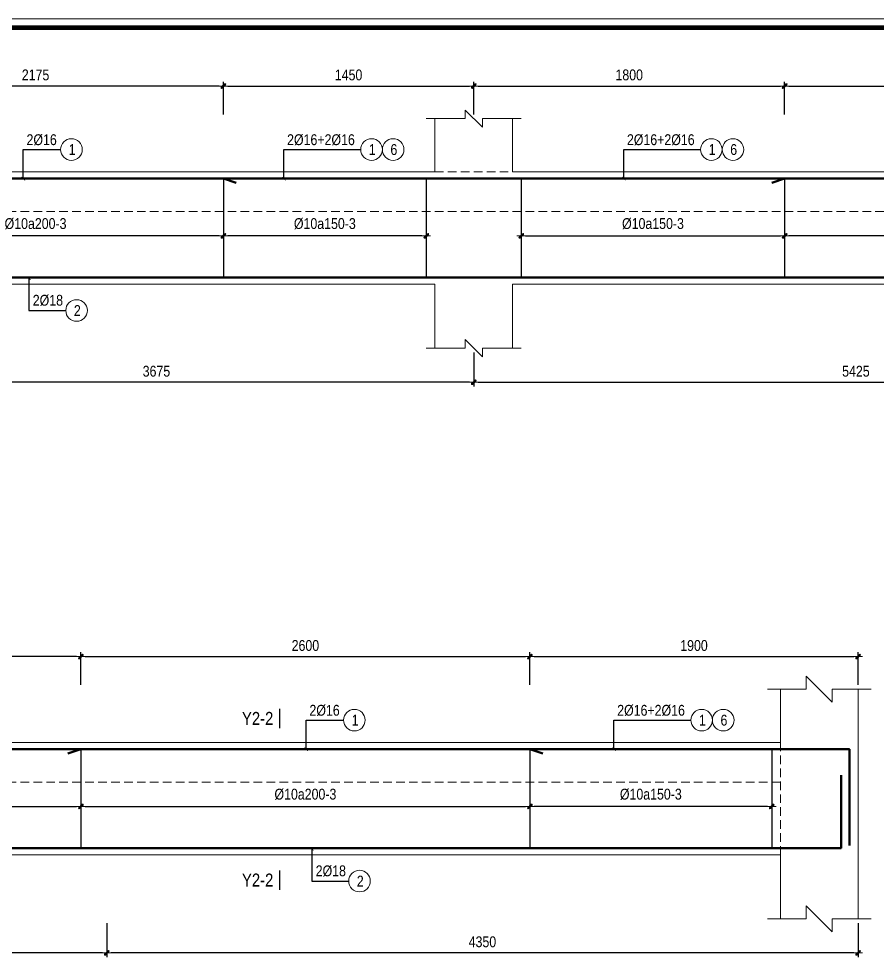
# Model space of a CAD drawing. Header units: millimetres. Extents: x 397144 to 8960116, y 345581 to 674207.
# Drawn here: x 5049979 to 5054950, y 658079 to 663512 of the extents above; entities that cross this region are included whole.
import ezdxf
from ezdxf.enums import TextEntityAlignment as Align

# ---------------------------------------------------------------- set-up
doc = ezdxf.new("R2010")
doc.units = ezdxf.units.MM
doc.header["$PDSIZE"] = -10
doc.linetypes.add('HIDDEN', pattern=[0.375, 0.25, -0.125])
doc.layers.get('0').update_dxf_attribs({"linetype": 'CONTINUOUS'})
doc.layers.get('Defpoints').update_dxf_attribs({"color": 12, "linetype": 'CONTINUOUS'})
for name, color, linetype, lineweight in [('CDAI', 8, 'CONTINUOUS', 30), ('CTHEP', 2, 'CONTINUOUS', 50), ('DBAO', 3, 'CONTINUOUS', 20), ('DGIONG', 4, 'CONTINUOUS', 13), ('KTH', 150, 'CONTINUOUS', 5), ('Net khuat', 8, 'HIDDEN', 13), ('STICK', 1, 'CONTINUOUS', 9), ('TEXT', 7, 'CONTINUOUS', 15)]:
    doc.layers.add(name, color=color, linetype=linetype, lineweight=lineweight)
doc.styles.add('Star-HelCon', font='VHELVCN_0.TTF')
doc.styles.add('TTP-HelCon', font='VHELVCN_0.TTF')
doc.styles.add('VNI-HELVE-CONDENSE', font='VHELVCN_0.TTF')
doc.dimstyles.new('kc-25', dxfattribs={"dimtxt": 62.5, "dimasz": 20, "dimexe": 20, "dimexo": 50, "dimgap": 25, "dimtad": 3, "dimdec": 0, "dimzin": 0, "dimdsep": 46, "dimtxsty": 'VNI-HELVE-CONDENSE', "dimblk": 'DIM', "dimcen": 2.5, "dimclrd": 256, "dimclre": 154, "dimclrt": 7, "dimaunit": 1, "dimadec": 0, "dimazin": 0, "dimtfac": 1, "dimtdec": 0, "dimtix": 1, "dimtmove": 0, "dimatfit": 3, "dimldrblk": 'DOT', "dimfxl": 1, "dimtolj": 1, "dimtzin": 0, "dimarcsym": 0})
doc.dimstyles.new('TTP-25', dxfattribs={"dimscale": 25, "dimtxt": 2.5, "dimasz": 1, "dimexe": 1, "dimexo": 1, "dimgap": 0.09, "dimtad": 0, "dimdec": 4, "dimrnd": 5, "dimzin": 9, "dimdsep": 46, "dimtxsty": 'TTP-HelCon', "dimblk": 'Stick1', "dimcen": 0.09, "dimdle": 1.5, "dimclrd": 256, "dimclre": 256, "dimclrt": 7, "dimadec": 0, "dimazin": 0, "dimtfac": 1, "dimtdec": 4, "dimtmove": 0, "dimatfit": 3, "dimldrblk": '_ArchTick1', "dimfxl": 1, "dimtvp": 1, "dimtolj": 1, "dimtzin": 0, "dimarcsym": 0})

# ---------------------------------------------------------------- blocks, each defined once
blk = doc.blocks.new('Stick1')
at = {"layer": 'STICK'}
h = blk.add_hatch(color=256, dxfattribs=at)
edge = h.paths.add_edge_path()
edge.add_line((0.3, 0.5), (-0.5, -0.3))
edge.add_arc((-0.4, -0.4), 0.141, 135, 315)
edge.add_line((-0.3, -0.5), (0.5, 0.3))
edge.add_arc((0.4, 0.4), 0.141, 315, 495)
blk.add_line((1, 0), (-1, 0), dxfattribs=at)
blk.add_lwpolyline([(0.3, 0.5), (-0.5, -0.3, 1), (-0.3, -0.5), (0.5, 0.3, 1), (0.3, 0.5, 1)], format="xyb", dxfattribs=at)
blk = doc.blocks.new('*D98')
at = {"layer": 'Defpoints', "color": 0, "transparency": 16777216}
for p in [(5052614, 661605.7), (5057039, 661605.7), (5057039, 661407.7)]:
    blk.add_point(p, dxfattribs=at)
at = {"layer": 'KTH', "lineweight": -2, "transparency": 16777216}
for p, q in [((5052614, 661580.7), (5052614, 661382.7)), ((5057039, 661580.7), (5057039, 661382.7)), ((5052639, 661407.7), (5057014, 661407.7))]:
    blk.add_line(p, q, dxfattribs=at)
at = {"layer": 'KTH', "lineweight": -2, "transparency": 16777216, "xscale": 25, "yscale": 25, "zscale": 25, "rotation": 180}
blk.add_blockref('Stick1', (5052614, 661407.7), dxfattribs=at)
at = {"layer": 'KTH', "lineweight": -2, "transparency": 16777216, "xscale": 25, "yscale": 25, "zscale": 25}
blk.add_blockref('Stick1', (5057039, 661407.7), dxfattribs=at)
at = {"layer": 'KTH', "color": 7, "transparency": 16777216, "insert": (5054826.5, 661471.5), "char_height": 62.5, "attachment_point": 5, "style": 'TTP-HelCon'}
blk.add_mtext('\\A1;{\\C1;5425}', dxfattribs=at)
blk = doc.blocks.new('_ArchTick1')
at = {"color": 0, "const_width": 3.81}
blk.add_lwpolyline([(-12.7, -12.7), (12.7, 12.7)], dxfattribs=at)
blk = doc.blocks.new('*D100')
at = {"layer": 'Defpoints', "color": 0, "transparency": 16777216}
for p in [(5052614, 663123), (5051164, 662934), (5052614, 662934)]:
    blk.add_point(p, dxfattribs=at)
at = {"layer": 'KTH', "lineweight": -2, "transparency": 16777216}
for p, q in [((5051164, 662959), (5051164, 663148)), ((5052614, 662959), (5052614, 663148)), ((5051189, 663123), (5052589, 663123))]:
    blk.add_line(p, q, dxfattribs=at)
at = {"layer": 'KTH', "lineweight": -2, "transparency": 16777216, "xscale": 25, "yscale": 25, "zscale": 25, "rotation": 180}
blk.add_blockref('Stick1', (5051164, 663123), dxfattribs=at)
at = {"layer": 'KTH', "lineweight": -2, "transparency": 16777216, "xscale": 25, "yscale": 25, "zscale": 25}
blk.add_blockref('Stick1', (5052614, 663123), dxfattribs=at)
at = {"layer": 'KTH', "color": 7, "transparency": 16777216, "insert": (5051889, 663186.9), "char_height": 62.5, "attachment_point": 5, "style": 'TTP-HelCon'}
blk.add_mtext('\\A1;1450', dxfattribs=at)
blk = doc.blocks.new('*D101')
at = {"layer": 'Defpoints', "color": 0, "transparency": 16777216}
for p in [(5054414, 663123), (5052614, 662934), (5054414, 662934)]:
    blk.add_point(p, dxfattribs=at)
at = {"layer": 'KTH', "lineweight": -2, "transparency": 16777216}
for p, q in [((5052614, 662959), (5052614, 663148)), ((5054414, 662959), (5054414, 663148)), ((5052639, 663123), (5054389, 663123))]:
    blk.add_line(p, q, dxfattribs=at)
at = {"layer": 'KTH', "lineweight": -2, "transparency": 16777216, "xscale": 25, "yscale": 25, "zscale": 25, "rotation": 180}
blk.add_blockref('Stick1', (5052614, 663123), dxfattribs=at)
at = {"layer": 'KTH', "lineweight": -2, "transparency": 16777216, "xscale": 25, "yscale": 25, "zscale": 25}
blk.add_blockref('Stick1', (5054414, 663123), dxfattribs=at)
at = {"layer": 'KTH', "color": 7, "transparency": 16777216, "insert": (5053514, 663186.9), "char_height": 62.5, "attachment_point": 5, "style": 'TTP-HelCon'}
blk.add_mtext('\\A1;1800', dxfattribs=at)
blk = doc.blocks.new('*D102')
at = {"layer": 'Defpoints', "color": 0, "transparency": 16777216}
for p in [(5051164, 662395.7), (5052339, 662395.7), (5051164, 662255.6)]:
    blk.add_point(p, dxfattribs=at)
at = {"layer": 'KTH', "lineweight": -2, "transparency": 16777216}
for p, q in [((5051164, 662370.7), (5051164, 662230.6)), ((5052339, 662370.7), (5052339, 662230.6)), ((5052314, 662255.6), (5051189, 662255.6))]:
    blk.add_line(p, q, dxfattribs=at)
at = {"layer": 'KTH', "lineweight": -2, "transparency": 16777216, "xscale": 25, "yscale": 25, "zscale": 25, "rotation": 180}
blk.add_blockref('Stick1', (5051164, 662255.6), dxfattribs=at)
at = {"layer": 'KTH', "lineweight": -2, "transparency": 16777216, "xscale": 25, "yscale": 25, "zscale": 25}
blk.add_blockref('Stick1', (5052339, 662255.6), dxfattribs=at)
at = {"layer": 'KTH', "color": 7, "transparency": 16777216, "insert": (5051751.5, 662325.6), "char_height": 62.5, "attachment_point": 5, "style": 'TTP-HelCon'}
blk.add_mtext('\\A1;Þ10a150-3', dxfattribs=at)
blk = doc.blocks.new('*D104')
at = {"layer": 'Defpoints', "color": 0, "transparency": 16777216}
for p in [(5052889, 662395.7), (5054414, 662395.7), (5054414, 662255.6)]:
    blk.add_point(p, dxfattribs=at)
at = {"layer": 'KTH', "lineweight": -2, "transparency": 16777216}
for p, q in [((5052889, 662370.7), (5052889, 662230.6)), ((5054414, 662370.7), (5054414, 662230.6)), ((5052914, 662255.6), (5054389, 662255.6))]:
    blk.add_line(p, q, dxfattribs=at)
at = {"layer": 'KTH', "lineweight": -2, "transparency": 16777216, "xscale": 25, "yscale": 25, "zscale": 25, "rotation": 180}
blk.add_blockref('Stick1', (5052889, 662255.6), dxfattribs=at)
at = {"layer": 'KTH', "lineweight": -2, "transparency": 16777216, "xscale": 25, "yscale": 25, "zscale": 25}
blk.add_blockref('Stick1', (5054414, 662255.6), dxfattribs=at)
at = {"layer": 'KTH', "color": 7, "transparency": 16777216, "insert": (5053651.5, 662325.6), "char_height": 62.5, "attachment_point": 5, "style": 'TTP-HelCon'}
blk.add_mtext('\\A1;Þ10a150-3', dxfattribs=at)
blk = doc.blocks.new('DIM')
h = blk.add_hatch(color=1)
h.paths.add_polyline_path([(0.49, 0.29, 1), (0.29, 0.49), (-0.19, 0), (0.19, 0)])
h.paths.add_polyline_path([(0.19, 0), (-0.19, 0), (-0.49, -0.29, 1), (-0.29, -0.49)])
at = {"color": 9}
for p, q in [((-0.19, 0), (-1.5, 0)), ((0.19, 0), (1.5, 0))]:
    blk.add_line(p, q, dxfattribs=at)
at = {"color": 1}
for p, q in [((-0.49, -0.29), (0.29, 0.49)), ((-0.29, -0.49), (0.49, 0.29)), ((-0.19, 0), (0.19, 0))]:
    blk.add_line(p, q, dxfattribs=at)
blk.add_arc((-0.39, -0.39), 0.138, 135, 315, dxfattribs=at)
blk = doc.blocks.new('*D106')
at = {"layer": 'Defpoints', "color": 0, "transparency": 16777216}
for p in [(5056339, 663123), (5054414, 662934), (5056339, 662934)]:
    blk.add_point(p, dxfattribs=at)
at = {"layer": 'KTH', "lineweight": -2, "transparency": 16777216}
for p, q in [((5054414, 662959), (5054414, 663148)), ((5056339, 662959), (5056339, 663148)), ((5054439, 663123), (5056314, 663123))]:
    blk.add_line(p, q, dxfattribs=at)
at = {"layer": 'KTH', "lineweight": -2, "transparency": 16777216, "xscale": 25, "yscale": 25, "zscale": 25, "rotation": 180}
blk.add_blockref('Stick1', (5054414, 663123), dxfattribs=at)
at = {"layer": 'KTH', "lineweight": -2, "transparency": 16777216, "xscale": 25, "yscale": 25, "zscale": 25}
blk.add_blockref('Stick1', (5056339, 663123), dxfattribs=at)
at = {"layer": 'KTH', "color": 7, "transparency": 16777216, "insert": (5055376.5, 663186.9), "char_height": 62.5, "attachment_point": 5, "style": 'TTP-HelCon'}
blk.add_mtext('\\A1;{\\C1;2925}', dxfattribs=at)
blk = doc.blocks.new('*D107')
at = {"layer": 'Defpoints', "color": 0, "transparency": 16777216}
for p in [(5054414, 662395.7), (5056339, 662395.7), (5054414, 662255.6)]:
    blk.add_point(p, dxfattribs=at)
at = {"layer": 'KTH', "lineweight": -2, "transparency": 16777216}
for p, q in [((5054414, 662370.7), (5054414, 662230.6)), ((5056339, 662370.7), (5056339, 662230.6)), ((5056314, 662255.6), (5054439, 662255.6))]:
    blk.add_line(p, q, dxfattribs=at)
at = {"layer": 'KTH', "lineweight": -2, "transparency": 16777216, "xscale": 25, "yscale": 25, "zscale": 25, "rotation": 180}
blk.add_blockref('Stick1', (5054414, 662255.6), dxfattribs=at)
at = {"layer": 'KTH', "lineweight": -2, "transparency": 16777216, "xscale": 25, "yscale": 25, "zscale": 25}
blk.add_blockref('Stick1', (5056339, 662255.6), dxfattribs=at)
at = {"layer": 'KTH', "color": 7, "transparency": 16777216, "insert": (5055376.5, 662325.6), "char_height": 62.5, "attachment_point": 5, "style": 'TTP-HelCon'}
blk.add_mtext('\\A1;Þ10a200-3', dxfattribs=at)
blk = doc.blocks.new('*D113')
at = {"layer": 'Defpoints', "color": 0, "transparency": 16777216}
for p in [(5048989, 662395.7), (5051164, 662395.7), (5048989, 662255.6)]:
    blk.add_point(p, dxfattribs=at)
at = {"layer": 'KTH', "lineweight": -2, "transparency": 16777216}
for p, q in [((5048989, 662370.7), (5048989, 662230.6)), ((5051164, 662370.7), (5051164, 662230.6)), ((5051139, 662255.6), (5049014, 662255.6))]:
    blk.add_line(p, q, dxfattribs=at)
at = {"layer": 'KTH', "lineweight": -2, "transparency": 16777216, "xscale": 25, "yscale": 25, "zscale": 25, "rotation": 180}
blk.add_blockref('Stick1', (5048989, 662255.6), dxfattribs=at)
at = {"layer": 'KTH', "lineweight": -2, "transparency": 16777216, "xscale": 25, "yscale": 25, "zscale": 25}
blk.add_blockref('Stick1', (5051164, 662255.6), dxfattribs=at)
at = {"layer": 'KTH', "color": 7, "transparency": 16777216, "insert": (5050076.5, 662325.6), "char_height": 62.5, "attachment_point": 5, "style": 'TTP-HelCon'}
blk.add_mtext('\\A1;Þ10a200-3', dxfattribs=at)
blk = doc.blocks.new('*D114')
at = {"layer": 'Defpoints', "color": 0, "transparency": 16777216}
for p in [(5048989, 663123), (5048989, 662934), (5051164, 662934)]:
    blk.add_point(p, dxfattribs=at)
at = {"layer": 'KTH', "lineweight": -2, "transparency": 16777216}
for p, q in [((5048989, 662959), (5048989, 663148)), ((5051164, 662959), (5051164, 663148)), ((5051139, 663123), (5049014, 663123))]:
    blk.add_line(p, q, dxfattribs=at)
at = {"layer": 'KTH', "lineweight": -2, "transparency": 16777216, "xscale": 25, "yscale": 25, "zscale": 25, "rotation": 180}
blk.add_blockref('Stick1', (5048989, 663123), dxfattribs=at)
at = {"layer": 'KTH', "lineweight": -2, "transparency": 16777216, "xscale": 25, "yscale": 25, "zscale": 25}
blk.add_blockref('Stick1', (5051164, 663123), dxfattribs=at)
at = {"layer": 'KTH', "color": 7, "transparency": 16777216, "insert": (5050076.5, 663186.9), "char_height": 62.5, "attachment_point": 5, "style": 'TTP-HelCon'}
blk.add_mtext('\\A1;2175', dxfattribs=at)
blk = doc.blocks.new('*D116')
at = {"layer": 'Defpoints', "color": 0, "transparency": 16777216}
for p in [(5048939, 661605.7), (5052614, 661605.7), (5048939, 661407.7)]:
    blk.add_point(p, dxfattribs=at)
at = {"layer": 'KTH', "lineweight": -2, "transparency": 16777216}
for p, q in [((5048939, 661580.7), (5048939, 661382.7)), ((5052614, 661580.7), (5052614, 661382.7)), ((5052589, 661407.7), (5048964, 661407.7))]:
    blk.add_line(p, q, dxfattribs=at)
at = {"layer": 'KTH', "lineweight": -2, "transparency": 16777216, "xscale": 25, "yscale": 25, "zscale": 25, "rotation": 180}
blk.add_blockref('Stick1', (5048939, 661407.7), dxfattribs=at)
at = {"layer": 'KTH', "lineweight": -2, "transparency": 16777216, "xscale": 25, "yscale": 25, "zscale": 25}
blk.add_blockref('Stick1', (5052614, 661407.7), dxfattribs=at)
at = {"layer": 'KTH', "color": 7, "transparency": 16777216, "insert": (5050776.5, 661471.5), "char_height": 62.5, "attachment_point": 5, "style": 'TTP-HelCon'}
blk.add_mtext('\\A1;3675', dxfattribs=at)
blk = doc.blocks.new('*D132')
at = {"layer": 'Defpoints', "color": 0, "transparency": 16777216}
for p in [(5048439, 659819.7), (5048439, 659630.7), (5050339, 659630.7)]:
    blk.add_point(p, dxfattribs=at)
at = {"layer": 'KTH', "lineweight": -2, "transparency": 16777216}
for p, q in [((5048439, 659655.7), (5048439, 659844.7)), ((5050339, 659655.7), (5050339, 659844.7)), ((5050314, 659819.7), (5048464, 659819.7))]:
    blk.add_line(p, q, dxfattribs=at)
at = {"layer": 'KTH', "lineweight": -2, "transparency": 16777216, "xscale": 25, "yscale": 25, "zscale": 25, "rotation": 180}
blk.add_blockref('Stick1', (5048439, 659819.7), dxfattribs=at)
at = {"layer": 'KTH', "lineweight": -2, "transparency": 16777216, "xscale": 25, "yscale": 25, "zscale": 25}
blk.add_blockref('Stick1', (5050339, 659819.7), dxfattribs=at)
at = {"layer": 'KTH', "color": 7, "transparency": 16777216, "insert": (5049389, 659883.6), "char_height": 62.5, "attachment_point": 5, "style": 'TTP-HelCon'}
blk.add_mtext('\\A1;1900', dxfattribs=at)
blk = doc.blocks.new('*D133')
at = {"layer": 'Defpoints', "color": 0, "transparency": 16777216}
for p in [(5052939, 659819.7), (5050339, 659630.7), (5052939, 659630.7)]:
    blk.add_point(p, dxfattribs=at)
at = {"layer": 'KTH', "lineweight": -2, "transparency": 16777216}
for p, q in [((5050339, 659655.7), (5050339, 659844.7)), ((5052939, 659655.7), (5052939, 659844.7)), ((5050364, 659819.7), (5052914, 659819.7))]:
    blk.add_line(p, q, dxfattribs=at)
at = {"layer": 'KTH', "lineweight": -2, "transparency": 16777216, "xscale": 25, "yscale": 25, "zscale": 25, "rotation": 180}
blk.add_blockref('Stick1', (5050339, 659819.7), dxfattribs=at)
at = {"layer": 'KTH', "lineweight": -2, "transparency": 16777216, "xscale": 25, "yscale": 25, "zscale": 25}
blk.add_blockref('Stick1', (5052939, 659819.7), dxfattribs=at)
at = {"layer": 'KTH', "color": 7, "transparency": 16777216, "insert": (5051639, 659883.6), "char_height": 62.5, "attachment_point": 5, "style": 'TTP-HelCon'}
blk.add_mtext('\\A1;2600', dxfattribs=at)
blk = doc.blocks.new('*D134')
at = {"layer": 'Defpoints', "color": 0, "transparency": 16777216}
for p in [(5054839, 659819.7), (5052939, 659630.7), (5054839, 659630.7)]:
    blk.add_point(p, dxfattribs=at)
at = {"layer": 'KTH', "lineweight": -2, "transparency": 16777216}
for p, q in [((5052939, 659655.7), (5052939, 659844.7)), ((5054839, 659655.7), (5054839, 659844.7)), ((5052964, 659819.7), (5054814, 659819.7))]:
    blk.add_line(p, q, dxfattribs=at)
at = {"layer": 'KTH', "lineweight": -2, "transparency": 16777216, "xscale": 25, "yscale": 25, "zscale": 25, "rotation": 180}
blk.add_blockref('Stick1', (5052939, 659819.7), dxfattribs=at)
at = {"layer": 'KTH', "lineweight": -2, "transparency": 16777216, "xscale": 25, "yscale": 25, "zscale": 25}
blk.add_blockref('Stick1', (5054839, 659819.7), dxfattribs=at)
at = {"layer": 'KTH', "color": 7, "transparency": 16777216, "insert": (5053889, 659883.6), "char_height": 62.5, "attachment_point": 5, "style": 'TTP-HelCon'}
blk.add_mtext('\\A1;1900', dxfattribs=at)
blk = doc.blocks.new('*D135')
at = {"layer": 'Defpoints', "color": 0, "transparency": 16777216}
for p in [(5048439, 658302.3), (5050489, 658222.4), (5048439, 658104.4)]:
    blk.add_point(p, dxfattribs=at)
at = {"layer": 'KTH', "lineweight": -2, "transparency": 16777216}
for p, q in [((5048439, 658277.3), (5048439, 658079.4)), ((5050489, 658197.4), (5050489, 658079.4)), ((5050464, 658104.4), (5048464, 658104.4))]:
    blk.add_line(p, q, dxfattribs=at)
at = {"layer": 'KTH', "lineweight": -2, "transparency": 16777216, "xscale": 25, "yscale": 25, "zscale": 25, "rotation": 180}
blk.add_blockref('Stick1', (5048439, 658104.4), dxfattribs=at)
at = {"layer": 'KTH', "lineweight": -2, "transparency": 16777216, "xscale": 25, "yscale": 25, "zscale": 25}
blk.add_blockref('Stick1', (5050489, 658104.4), dxfattribs=at)
at = {"layer": 'KTH', "color": 7, "transparency": 16777216, "insert": (5049464, 658168.2), "char_height": 62.5, "attachment_point": 5, "style": 'TTP-HelCon'}
blk.add_mtext('\\A1;2050', dxfattribs=at)
blk = doc.blocks.new('*D136')
at = {"layer": 'Defpoints', "color": 0, "transparency": 16777216}
for p in [(5050489, 658302.3), (5054839, 658302.3), (5050489, 658104.4)]:
    blk.add_point(p, dxfattribs=at)
at = {"layer": 'KTH', "lineweight": -2, "transparency": 16777216}
for p, q in [((5050489, 658277.3), (5050489, 658079.4)), ((5054839, 658277.3), (5054839, 658079.4)), ((5054814, 658104.4), (5050514, 658104.4))]:
    blk.add_line(p, q, dxfattribs=at)
at = {"layer": 'KTH', "lineweight": -2, "transparency": 16777216, "xscale": 25, "yscale": 25, "zscale": 25, "rotation": 180}
blk.add_blockref('Stick1', (5050489, 658104.4), dxfattribs=at)
at = {"layer": 'KTH', "lineweight": -2, "transparency": 16777216, "xscale": 25, "yscale": 25, "zscale": 25}
blk.add_blockref('Stick1', (5054839, 658104.4), dxfattribs=at)
at = {"layer": 'KTH', "color": 7, "transparency": 16777216, "insert": (5052664, 658168.2), "char_height": 62.5, "attachment_point": 5, "style": 'TTP-HelCon'}
blk.add_mtext('\\A1;4350', dxfattribs=at)
blk = doc.blocks.new('*D138')
at = {"layer": 'Defpoints', "color": 0, "transparency": 16777216}
for p in [(5052939, 659092.3), (5054339, 659092.3), (5052939, 658952.3)]:
    blk.add_point(p, dxfattribs=at)
at = {"layer": 'KTH', "lineweight": -2, "transparency": 16777216}
for p, q in [((5052939, 659067.3), (5052939, 658927.3)), ((5054339, 659067.3), (5054339, 658927.3)), ((5054314, 658952.3), (5052964, 658952.3))]:
    blk.add_line(p, q, dxfattribs=at)
at = {"layer": 'KTH', "lineweight": -2, "transparency": 16777216, "xscale": 25, "yscale": 25, "zscale": 25, "rotation": 180}
blk.add_blockref('Stick1', (5052939, 658952.3), dxfattribs=at)
at = {"layer": 'KTH', "lineweight": -2, "transparency": 16777216, "xscale": 25, "yscale": 25, "zscale": 25}
blk.add_blockref('Stick1', (5054339, 658952.3), dxfattribs=at)
at = {"layer": 'KTH', "color": 7, "transparency": 16777216, "insert": (5053639, 659022.2), "char_height": 62.5, "attachment_point": 5, "style": 'TTP-HelCon'}
blk.add_mtext('\\A1;Þ10a150-3', dxfattribs=at)
blk = doc.blocks.new('*D139')
at = {"layer": 'Defpoints', "color": 0, "transparency": 16777216}
for p in [(5050339, 659092.3), (5052939, 659092.3), (5052939, 658952.3)]:
    blk.add_point(p, dxfattribs=at)
at = {"layer": 'KTH', "lineweight": -2, "transparency": 16777216}
for p, q in [((5050339, 659067.3), (5050339, 658927.3)), ((5052939, 659067.3), (5052939, 658927.3)), ((5050364, 658952.3), (5052914, 658952.3))]:
    blk.add_line(p, q, dxfattribs=at)
at = {"layer": 'KTH', "lineweight": -2, "transparency": 16777216, "xscale": 25, "yscale": 25, "zscale": 25, "rotation": 180}
blk.add_blockref('Stick1', (5050339, 658952.3), dxfattribs=at)
at = {"layer": 'KTH', "lineweight": -2, "transparency": 16777216, "xscale": 25, "yscale": 25, "zscale": 25}
blk.add_blockref('Stick1', (5052939, 658952.3), dxfattribs=at)
at = {"layer": 'KTH', "color": 7, "transparency": 16777216, "insert": (5051639, 659022.2), "char_height": 62.5, "attachment_point": 5, "style": 'TTP-HelCon'}
blk.add_mtext('\\A1;Þ10a200-3', dxfattribs=at)
blk = doc.blocks.new('*D140')
at = {"layer": 'Defpoints', "color": 0, "transparency": 16777216}
for p in [(5048714, 659092.3), (5050339, 659092.3), (5050339, 658952.3)]:
    blk.add_point(p, dxfattribs=at)
at = {"layer": 'KTH', "lineweight": -2, "transparency": 16777216}
for p, q in [((5048714, 659067.3), (5048714, 658927.3)), ((5050339, 659067.3), (5050339, 658927.3)), ((5048739, 658952.3), (5050314, 658952.3))]:
    blk.add_line(p, q, dxfattribs=at)
at = {"layer": 'KTH', "lineweight": -2, "transparency": 16777216, "xscale": 25, "yscale": 25, "zscale": 25, "rotation": 180}
blk.add_blockref('Stick1', (5048714, 658952.3), dxfattribs=at)
at = {"layer": 'KTH', "lineweight": -2, "transparency": 16777216, "xscale": 25, "yscale": 25, "zscale": 25}
blk.add_blockref('Stick1', (5050339, 658952.3), dxfattribs=at)
at = {"layer": 'KTH', "color": 7, "transparency": 16777216, "insert": (5049526.5, 659022.2), "char_height": 62.5, "attachment_point": 5, "style": 'TTP-HelCon'}
blk.add_mtext('\\A1;Þ10a150-3', dxfattribs=at)
blk = doc.blocks.new('MC')
at = {"layer": 'CTHEP', "const_width": 10}
blk.add_lwpolyline([(0, 150), (0, 0)], dxfattribs=at)
at = {"layer": 'TEXT', "style": 'TTP-HelCon'}
blk.add_attdef('A', text='', height=100, dxfattribs=at).set_placement((-50, 25.5), align=Align.RIGHT)
blk = doc.blocks.new('CHG_XX_Khung ten')
blk.add_lwpolyline([(15, 579), (826, 579), (826, 15), (15, 15)], close=True)
at = {"color": 4, "linetype": 'Continuous', "const_width": 1}
blk.add_lwpolyline([(17, 577), (824, 577), (824, 17), (17, 17)], close=True, dxfattribs=at)

msp = doc.modelspace()

# ---------------------------------------------------------------- linework, layer by layer
at = {"layer": 'CDAI', "ltscale": 52.5}
for p, q in [((5051163.9612, 662586.65266), (5051163.9612, 662014.65266)), ((5052338.9612, 662586.65266), (5052338.9612, 662014.65266)), ((5052888.9612, 662586.65266), (5052888.9612, 662014.65266)), ((5054413.9612, 662586.65266), (5054413.9612, 662014.65266)), ((5050338.96156, 659287.33463), (5050338.96156, 658707.33463)), ((5052938.96156, 659287.33463), (5052938.96156, 658707.33463)), ((5054338.96156, 659287.33463), (5054338.96156, 658707.33463))]:
    msp.add_line(p, q, dxfattribs=at)
at = {"layer": 'CDAI', "ltscale": 0.8}
msp.add_lwpolyline([(5041305.03865, 663460.45642), (5058674.64408, 663460.45642), (5058674.64408, 648942.57726), (5041305.03865, 648942.57726)], close=True, dxfattribs=at)
at = {"layer": 'CTHEP'}
for p, q in [((5051238.9612, 662561.65266), (5051163.9612, 662586.65266)), ((5054338.9612, 662561.65266), (5054413.9612, 662586.65266)), ((5050263.96156, 659258.33463), (5050338.96156, 659283.33463)), ((5053013.96156, 659258.33463), (5052938.96156, 659283.33463))]:
    msp.add_line(p, q, dxfattribs=at)
for points in [[(5058308.9612, 662586.65266), (5042068.9612, 662586.65266)], [(5042149.85243, 662374.43561), (5042149.85243, 662014.65266), (5058274.61953, 662014.65266), (5058274.61953, 662368.9813)], [(5042122.31418, 659095.16437), (5042122.31418, 658711.33463), (5054740.98388, 658711.33463), (5054740.98388, 659133.40568)]]:
    msp.add_lwpolyline(points, dxfattribs=at)
msp.add_lwpolyline([(5054788.96156, 658726.53537), (5054788.96156, 658726.53537), (5054788.96156, 659283.33463), (5042103.9612, 659283.33463, 0.414213562), (5042083.9612, 659263.33463), (5042083.9612, 658728.67737), (5042083.9612, 658728.67737)], format="xyb", dxfattribs=at)
at = {"layer": 'DBAO'}
for points in [[(5052388.9612, 662934.047), (5052388.9612, 662625.65266)], [(5052838.9612, 662934.047), (5052838.9612, 662625.65266)], [(5047788.9612, 662625.65266), (5052388.9612, 662625.65266)], [(5052838.9612, 662625.65266), (5057888.9612, 662625.65266)], [(5047788.9612, 661975.65266), (5052388.9612, 661975.65266)], [(5052388.9612, 661605.65266), (5052388.9612, 661975.65266)], [(5052838.9612, 661975.65266), (5057888.9612, 661975.65266)], [(5052838.9612, 661605.65266), (5052838.9612, 661975.65266)], [(5048663.96156, 659322.33463), (5054388.96156, 659322.33463), (5054388.96156, 659630.72897)], [(5054838.96156, 659630.72897), (5054838.96156, 659322.33463), (5054838.96156, 659322.33463), (5054838.96156, 658672.33463), (5054838.96156, 658672.33463), (5054838.96156, 658302.33463)], [(5048663.96156, 658672.33463), (5054388.96156, 658672.33463), (5054388.96156, 658302.33463)]]:
    msp.add_lwpolyline(points, dxfattribs=at)
at = {"layer": 'DGIONG'}
for points in [[(5052338.9612, 662934.047), (5052563.9612, 662934.047), (5052563.9612, 662984.047), (5052663.9612, 662884.047), (5052663.9612, 662934.047), (5052888.9612, 662934.047)], [(5052338.9612, 661605.65266), (5052563.9612, 661605.65266), (5052563.9612, 661655.65266), (5052663.9612, 661555.65266), (5052663.9612, 661605.65266), (5052888.9612, 661605.65266)], [(5054313.96156, 659630.72897), (5054538.96156, 659630.72897), (5054538.96156, 659705.72897), (5054688.96156, 659555.72897), (5054688.96156, 659630.72897), (5054913.96156, 659630.72897)], [(5054313.96156, 658302.33463), (5054538.96156, 658302.33463), (5054538.96156, 658377.33463), (5054688.96156, 658227.33463), (5054688.96156, 658302.33463), (5054913.96156, 658302.33463)]]:
    msp.add_lwpolyline(points, dxfattribs=at)
for centre in [(5050284.32199, 662755.16177), (5052022.01684, 662755.16177), (5052147.01684, 662755.16177), (5053989.6214, 662755.16177), (5054114.6214, 662755.16177), (5050314.18309, 661823.6084), (5051922.58639, 659451.84374), (5053933.27546, 659451.84374), (5054058.27546, 659451.84374), (5051952.44749, 658520.29037)]:
    msp.add_circle(centre, 62.5, dxfattribs=at)
at = {"layer": 'Net khuat', "ltscale": 200}
for p, q in [((5052388.9612, 662625.65266), (5052838.9612, 662625.65266)), ((5054388.96156, 659322.33463), (5054388.96156, 658672.33463)), ((5042488.9612, 659092.33463), (5054388.96156, 659092.33463))]:
    msp.add_line(p, q, dxfattribs=at)
msp.add_lwpolyline([(5042038.9612, 661975.65266), (5042038.9612, 661975.65266), (5042338.9612, 661975.65266), (5042338.9612, 662395.65266), (5058038.96121, 662395.65266), (5058038.96121, 661975.65266), (5058038.96121, 661975.65266), (5058338.96121, 661975.65266)], dxfattribs=at)

# ---------------------------------------------------------------- block references
at = {"xscale": 0.75, "yscale": 0.75, "zscale": 0.75}
for p in [(5051490.6387, 659405.22897), (5051490.6387, 658469.4494)]:
    msp.add_blockref('MC', p, dxfattribs=at).add_auto_attribs({'A': 'Y2-2'})

# ---------------------------------------------------------------- texts
at = {"layer": 'TEXT', "style": 'TTP-HelCon'}
for s, p in [('2Þ16', (5050024.19811, 662781.01472)), ('2Þ16+2Þ16', (5051533.01481, 662781.01472)), ('2Þ16+2Þ16', (5053500.61938, 662781.01472)), ('2Þ18', (5050060.37522, 661851.50546)), ('2Þ16', (5051662.4625, 659477.69669)), ('2Þ16+2Þ16', (5053444.27344, 659477.69669)), ('2Þ18', (5051698.63962, 658548.18743))]:
    msp.add_text(s, height=62.5, dxfattribs=at).set_placement(p)
at = {"layer": 'TEXT', "style": 'Star-HelCon'}
for s, p in [('1', (5050288.48866, 662755.16177)), ('1', (5052026.1835, 662755.16177)), ('6', (5052151.1835, 662755.16177)), ('1', (5053993.78807, 662755.16177)), ('6', (5054118.78807, 662755.16177)), ('2', (5050318.34975, 661823.6084)), ('1', (5051926.75306, 659451.84374)), ('1', (5053937.44213, 659451.84374)), ('6', (5054062.44213, 659451.84374)), ('2', (5051956.61415, 658520.29037))]:
    msp.add_text(s, height=62.5, dxfattribs=at).set_placement(p, align=Align.MIDDLE)

# ---------------------------------------------------------------- dimensions: what is measured, and where the dimension line sits
at = {"layer": 'KTH'}
for base, p1, p2, picture, middle in [((5048988.9612, 663123.047), (5051163.9612, 662934.047), (5048988.9612, 662934.047), '*D114', (5050076.4612, 663186.88034)), ((5048938.9612, 661407.67479), (5052613.9612, 661605.65266), (5048938.9612, 661605.65266), '*D116', (5050776.4612, 661471.50813)), ((5048438.96156, 659819.72897), (5050338.96156, 659630.72897), (5048438.96156, 659630.72897), '*D132', (5049388.96156, 659883.56231)), ((5048438.96156, 658104.35676), (5050488.96119, 658222.35676), (5048438.96156, 658302.33463), '*D135', (5049463.96138, 658168.1901)), ((5050488.96119, 658104.35676), (5054838.96156, 658302.33463), (5050488.96119, 658302.33463), '*D136', (5052663.96138, 658168.1901))]:
    dim = msp.add_linear_dim(base=base, p1=p1, p2=p2, dimstyle='TTP-25', override={"dimtmove": 1}, dxfattribs=at)
    dim.commit()
    dim.dimension.update_dxf_attribs({"geometry": picture, "text_midpoint": middle})
for base, p1, p2, picture, middle in [((5052613.9612, 663123.047), (5051163.9612, 662934.047), (5052613.9612, 662934.047), '*D100', (5051888.9612, 663186.88034)), ((5054413.9612, 663123.047), (5052613.9612, 662934.047), (5054413.9612, 662934.047), '*D101', (5053513.9612, 663186.88034)), ((5052938.96156, 659819.72897), (5050338.96156, 659630.72897), (5052938.96156, 659630.72897), '*D133', (5051638.96156, 659883.56231)), ((5054838.96156, 659819.72897), (5052938.96156, 659630.72897), (5054838.96156, 659630.72897), '*D134', (5053888.96156, 659883.56231))]:
    dim = msp.add_linear_dim(base=base, p1=p1, p2=p2, angle=180, dimstyle='TTP-25', override={"dimtmove": 1}, dxfattribs=at)
    dim.commit()
    dim.dimension.update_dxf_attribs({"geometry": picture, "text_midpoint": middle})
for base, p1, p2, text, picture, middle in [((5056338.9612, 663123.047), (5054413.9612, 662934.047), (5056338.9612, 662934.047), '{\\C1;2925}', '*D106', (5055376.4612, 663186.88034)), ((5048988.9612, 662255.63948), (5051163.9612, 662395.65266), (5048988.9612, 662395.65266), 'Þ10a200-3', '*D113', (5050076.4612, 662325.55615)), ((5051163.9612, 662255.63948), (5052338.9612, 662395.65266), (5051163.9612, 662395.65266), 'Þ10a150-3', '*D102', (5051751.4612, 662325.55615)), ((5054413.9612, 662255.63948), (5056338.9612, 662395.65266), (5054413.9612, 662395.65266), 'Þ10a200-3', '*D107', (5055376.4612, 662325.55615)), ((5057038.9612, 661407.67479), (5052613.9612, 661605.65266), (5057038.9612, 661605.65266), '{\\C1;5425}', '*D98', (5054826.4612, 661471.50813)), ((5052938.96193, 658952.32145), (5054338.96156, 659092.33463), (5052938.96193, 659092.33463), 'Þ10a150-3', '*D138', (5053638.96175, 659022.23812))]:
    dim = msp.add_linear_dim(base=base, p1=p1, p2=p2, angle=180, text=text, dimstyle='TTP-25', override={"dimtmove": 1}, dxfattribs=at)
    dim.commit()
    dim.dimension.update_dxf_attribs({"geometry": picture, "text_midpoint": middle})
for base, p1, p2, text, picture, middle in [((5054413.9612, 662255.63948), (5052888.9612, 662395.65266), (5054413.9612, 662395.65266), 'Þ10a150-3', '*D104', (5053651.4612, 662325.55615)), ((5050338.96156, 658952.32145), (5048713.96156, 659092.33463), (5050338.96156, 659092.33463), 'Þ10a150-3', '*D140', (5049526.46156, 659022.23812)), ((5052938.96193, 658952.32145), (5050338.96156, 659092.33463), (5052938.96193, 659092.33463), 'Þ10a200-3', '*D139', (5051638.96175, 659022.23812))]:
    dim = msp.add_linear_dim(base=base, p1=p1, p2=p2, text=text, dimstyle='TTP-25', override={"dimtmove": 1}, dxfattribs=at)
    dim.commit()
    dim.dimension.update_dxf_attribs({"geometry": picture, "text_midpoint": middle})

# ---------------------------------------------------------------- leaders
at = {"layer": 'DGIONG'}
for points in [[(5050005.68634, 662586.65266), (5050005.68607, 662755.16177), (5050221.82199, 662755.16177)], [(5051514.50304, 662586.65266), (5051514.50278, 662755.16177), (5051959.51684, 662755.16177)], [(5053482.10761, 662586.65266), (5053482.10735, 662755.16177), (5053927.1214, 662755.16177)], [(5050037.36345, 662010.65266), (5050037.36319, 661823.6084), (5050251.68309, 661823.6084)], [(5051643.95073, 659283.33463), (5051643.95047, 659451.84374), (5051860.08639, 659451.84374)], [(5053425.76167, 659283.33463), (5053425.7614, 659451.84374), (5053870.77546, 659451.84374)], [(5051675.62785, 658707.33463), (5051675.62759, 658520.29037), (5051889.94749, 658520.29037)]]:
    msp.add_leader(points, dimstyle='kc-25', override={"dimtad": 0, "dimldrblk": 'ArchTick', "dimfxl": 100, "dimarcsym": 1}, dxfattribs=at)

# ---------------------------------------------------------------- next in the draw order: block references
at = {"layer": 'KTH', "ltscale": 0.8, "xscale": 25.92478421702978, "yscale": 25.92478421702978, "zscale": 25.92478421702978}
msp.add_blockref('CHG_XX_Khung ten', (5040864.31732, 648501.85593), dxfattribs=at)

doc.saveas('drawing.dxf')
